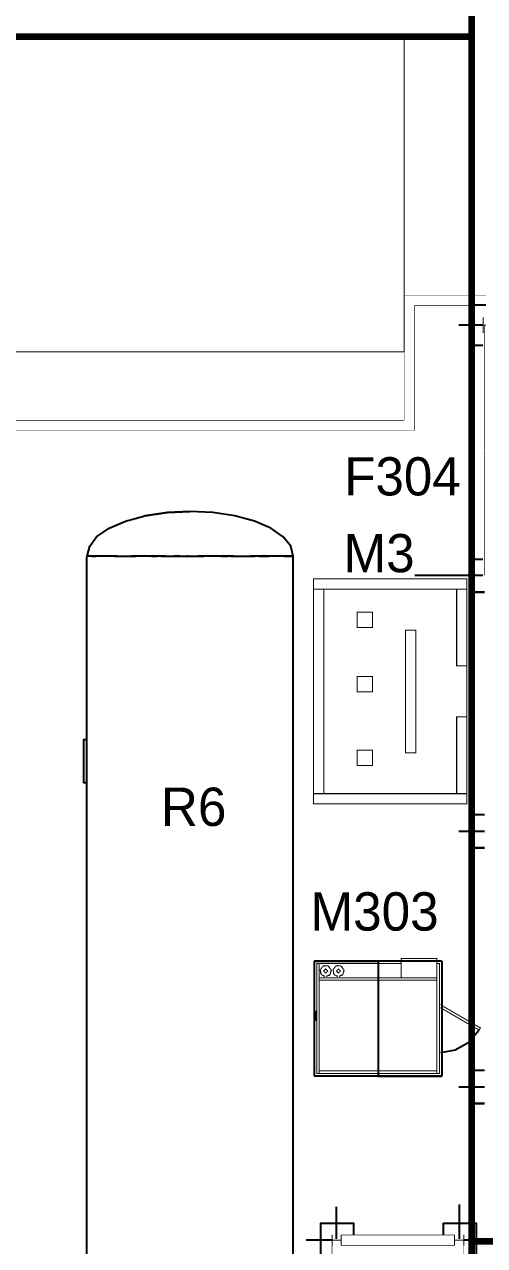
# Model space of a CAD drawing. Extents: x -57244 to 324435, y 15553 to 159369.
# Drawn here: x 167739 to 176748, y 75472 to 99361 of the extents above; entities that cross this region are included whole.
import ezdxf

# ---------------------------------------------------------------- set-up
doc = ezdxf.new("R2010")
doc.units = 0
doc.header["$LTSCALE"] = 2000
doc.header["$MEASUREMENT"] = 0
doc.linetypes.add('DASHDOT', pattern=[1, 0.5, -0.25, 0, -0.25])
doc.layers.add('AREE PDL', color=7, linetype='CONTINUOUS', lineweight=100)
doc.layers.add('BASE', color=253, linetype='CONTINUOUS')
doc.styles.add('TXT', font='TXT', dxfattribs={"height": 0.2})

msp = doc.modelspace()

# ---------------------------------------------------------------- linework, layer by layer
at = {"layer": 'AREE PDL'}
for p, q in [((176490, 109211), (176490, 59684)), ((176490, 99118), (133312, 99118)), ((176490, 75558, 7638), (191440, 75561))]:
    msp.add_line(p, q, dxfattribs=at)
at = {"layer": 'BASE', "linetype": 'DASHDOT'}
for p, q in [((176716, 93478, 150), (176244, 93478, 150)), ((176716, 88578, 150), (176244, 88578, 150)), ((176244, 83578, 150), (176744, 83578, 150)), ((176244, 78578, 150), (176744, 78578, 150)), ((173851, 75605, 150), (173851, 76232, 150)), ((176251, 76278, 150), (176251, 75605, 150)), ((173748, 75578, 150), (173254, 75578, 150)), ((176744, 75578, 150), (176355, 75578, 150))]:
    msp.add_line(p, q, dxfattribs=at)
at = {"layer": 'BASE', "linetype": 'Continuous'}
for p, q in [((176716, 93078), (176451, 93078)), ((170540, 89814, 5378), (170540, 89814, 5162)), ((168953, 88949, 5270), (168953, 66227, 5270)), ((168991, 88960, 5608), (168991, 88960, 5608)), ((169047, 88960, 5845), (169047, 88960, 5845)), ((169114, 88960, 4499), (169142, 88960, 4444)), ((169119, 88960, 6050), (169119, 88960, 6050)), ((169253, 88960, 4223), (169225, 88960, 4278)), ((169364, 88960, 4064), (169336, 88960, 4097)), ((169344, 88960, 6452), (169344, 88960, 6452)), ((169501, 88960, 6639), (169501, 88960, 6639)), ((169558, 88960, 3833), (169503, 88960, 3899)), ((169642, 88960, 3757), (169669, 88960, 3737)), ((169836, 88960, 3613), (169919, 88960, 3551)), ((170058, 88960, 3476), (170030, 88960, 3488)), ((170224, 88960, 3405), (170335, 88960, 3357)), ((170446, 88960, 3321), (170502, 88960, 3312)), ((170779, 88960, 3263), (170668, 88960, 3282)), ((170946, 88960, 3253), (170918, 88960, 3252)), ((171140, 88960, 3265), (171251, 88960, 3271)), ((171167, 88960, 7274), (171167, 88960, 7274)), ((171417, 88960, 3302), (171362, 88960, 3285)), ((171584, 88960, 3352), (171722, 88960, 3393)), ((171833, 88960, 3441), (171806, 88960, 3425)), ((171972, 88960, 3522), (172138, 88960, 3618)), ((172249, 88960, 3705), (172194, 88960, 3652)), ((172333, 88960, 3783), (172527, 88960, 3966)), ((172403, 88960, 6690), (172403, 88960, 6690)), ((172793, 88960, 6163), (172793, 88960, 6163)), ((172898, 88960, 5874), (172898, 88960, 5874)), ((172949, 88960, 5729), (172949, 88960, 5729)), ((176526, 88578, 150), (175380, 88578, 150)), ((176526, 88253), (176744, 88253)), ((176526, 83253), (176744, 83253)), ((175912, 81038, 2650), (173412, 81038, 2650)), ((173412, 81038, 2710), (173412, 78788, 2710)), ((173412, 81038, 2710), (174662, 81038, 2961)), ((173412, 81038, 2710), (174662, 81038, 2961)), ((173412, 81038, 2650), (173412, 78788, 2650)), ((174662, 81038, 2961), (174662, 78788, 2961)), ((175912, 81038, 2710), (174662, 81038, 2961)), ((175912, 81038, 2710), (174662, 81038, 2961)), ((175912, 81038, 2650), (174662, 81038, 2650)), ((175912, 81038, 2710), (175912, 78788, 2710)), ((175912, 81038, 2650), (175912, 78788, 2650)), ((174662, 78838, 2650), (174662, 78788, 2650)), ((175912, 78788, 2650), (173412, 78788, 2650)), ((174662, 78788, 2961), (173412, 78788, 2710)), ((174662, 78788, 2961), (175912, 78788, 2710)), ((174662, 78788, 2650), (175912, 78788, 2650)), ((176526, 78253), (176744, 78253))]:
    msp.add_line(p, q, dxfattribs=at)
for points, const_width in [([(175173, 99118), (148765, 99118)], 20), ([(175173, 99118), (148765, 99118)], 20), ([(175173, 97031), (175173, 99118)], 20), ([(175173, 95875), (175173, 99118)], 20), ([(175173, 92955), (175173, 95875)], 20), ([(175173, 92955), (175173, 95875)], 20), ([(175173, 94058), (175173, 91616)], 10), ([(175173, 94058), (176772, 94058)], 10), ([(175173, 94058), (175173, 91616)], 10), ([(175173, 94058), (176772, 94058)], 10), ([(175373, 91416), (175373, 93858)], 10), ([(175373, 93858), (176439, 93858)], 10), ([(175373, 93858), (176439, 93858)], 10), ([(175373, 91416), (175373, 93858)], 10), ([(175173, 92955), (167200, 92955)], 20), ([(175173, 92955), (167200, 92955)], 20), ([(167319, 91616), (175173, 91616)], 10), ([(167319, 91616), (175173, 91616)], 10), ([(175373, 91416), (167519, 91416)], 10), ([(175373, 91416), (167519, 91416)], 10), ([(173401, 88313), (173401, 88513), (176401, 88513), (176401, 88313)], 20), ([(173601, 88311), (173601, 88313), (173401, 88313), (173401, 84313)], 20), ([(176201, 88311), (176201, 88313), (176401, 88313), (176401, 86841)], 20), ([(176401, 85814), (176401, 86813)], 20), ([(176401, 85786), (176401, 84313)], 20), ([(173609, 84313), (173401, 84313), (173401, 84113)], 20), ([(173601, 84313), (173601, 84316)], 20), ([(176189, 84313), (176401, 84313), (176401, 84113)], 20), ([(176201, 84316), (176201, 84313)], 20)]:
    msp.add_lwpolyline(points, dxfattribs=dict(at, const_width=const_width))
for points, elevation in [([(176716, 93078), (176451, 93078), (176451, 93878), (176772, 93878)], 150), ([(173003, 88960), (172952, 89155), (172802, 89340), (172561, 89506), (172240, 89645), (171856, 89749), (171428, 89814), (170978, 89835)], 5270), ([(176744, 88253), (176526, 88253), (176526, 88903), (176716, 88903)], 150), ([(176744, 88253), (176526, 88253), (176526, 88903), (176716, 88903)], 150), ([(168948, 84523), (168903, 84523), (168903, 85373), (168948, 85373)], 3270), ([(176744, 83253), (176526, 83253), (176526, 83903), (176744, 83903)], 150), ([(176744, 83253), (176526, 83253), (176526, 83903), (176744, 83903)], 150), ([(176637, 79683), (176440, 79448), (176169, 79292), (175884, 79242)], 400), ([(176744, 78253), (176526, 78253), (176526, 78903), (176744, 78903)], 150), ([(176744, 78253), (176526, 78253), (176526, 78903), (176744, 78903)], 150), ([(174186, 75688), (174186, 75903), (173536, 75903), (173536, 75253), (173748, 75253)], 150), ([(174186, 75688), (174186, 75903), (173536, 75903), (173536, 75253), (173748, 75253)], 150), ([(176355, 75253), (176586, 75253), (176586, 75903), (175936, 75903), (175936, 75688)], 150), ([(176355, 75253), (176586, 75253), (176586, 75903), (175936, 75903), (175936, 75688)], 150)]:
    msp.add_lwpolyline(points, dxfattribs=dict(at, elevation=elevation))
for points, const_width, elevation in [([(176772, 93474), (176732, 93474), (176732, 93328), (176718, 93328), (176718, 93628), (176732, 93628), (176732, 93482), (176772, 93482)], 10, 7650), ([(173401, 88313), (173601, 88313)], 20, 0), ([(173601, 88313), (173401, 88313)], 20, 2400), ([(176201, 88313), (176201, 88313), (176401, 88313)], 20, 2400), ([(176201, 88313), (176401, 88313)], 20, 0), ([(176401, 85814), (176401, 86813)], 20, 20), ([(176201, 84313), (176201, 84313)], 20, 0), ([(173462, 80988), (173512, 80988)], 20, 400), ([(175107, 80988), (173526, 80988)], 20, 400), ([(173526, 80988), (175107, 80988)], 20, 100), ([(175812, 81088), (175112, 81088), (175112, 80713)], 20, 2100), ([(175862, 80988), (175812, 80988), (175812, 78838), (175862, 78838)], 20, 400), ([(175812, 80988), (175812, 80713)], 20, 2650), ([(173645, 80737), (173723, 80774), (173744, 80867), (173684, 80942), (173589, 80942), (173529, 80867), (173551, 80774), (173628, 80737)], 20, 1900), ([(173553, 80783), (173538, 80795), (173538, 80820)], 20, 1900), ([(173610, 80737), (173581, 80760)], 20, 1900), ([(173637, 80945), (173612, 80950), (173609, 80948)], 20, 1900), ([(173664, 80748), (173705, 80757), (173709, 80765)], 20, 1900), ([(173717, 80904), (173705, 80929), (173692, 80932)], 20, 1900), ([(173736, 80820), (173747, 80843), (173744, 80848)], 20, 1900), ([(173895, 80737), (173973, 80774), (173994, 80867), (173934, 80942), (173839, 80942), (173779, 80867), (173801, 80774), (173878, 80737)], 20, 1900), ([(173788, 80820), (173788, 80795), (173803, 80783)], 20, 1900), ([(173860, 80737), (173831, 80761)], 20, 1900), ([(173859, 80947), (173862, 80950), (173886, 80945)], 20, 1900), ([(173959, 80765), (173955, 80757), (173914, 80747)], 20, 1900), ([(173967, 80904), (173955, 80929), (173942, 80932)], 20, 1900), ([(173994, 80848), (173997, 80843), (173986, 80820)], 20, 1900), ([(173512, 80713), (173512, 80663), (175801, 80663)], 20, 400), ([(173512, 80663), (173512, 80713)], 20, 2650), ([(173441, 79868), (173441, 80068)], 20, 1650), ([(175884, 80176), (175887, 80181), (176666, 79731), (176641, 79688), (175884, 80125)], 20, 2500), ([(175884, 80125), (176641, 79688), (176666, 79731), (175887, 80181), (175884, 80176)], 20, 400), ([(173512, 78888), (173512, 78838), (175812, 78838), (175812, 78888)], 20, 400), ([(173512, 78888), (173512, 78838)], 20, 2650), ([(173946, 75494), (173946, 75678), (173936, 75678), (173936, 75581), (173766, 75581), (173766, 75678), (173756, 75678), (173756, 75577)], 10, 150), ([(173761, 75549), (173761, 72581), (173775, 72581)], 10, 6888), ([(173775, 72581), (173761, 72581), (173761, 75549)], 10, 7040), ([(173775, 72581), (173761, 72581), (173761, 75549)], 10, 7050), ([(173946, 75678), (176156, 75678)], 10, 7790), ([(176156, 75581), (176156, 75678), (173946, 75678), (173946, 75581)], 10, 7620), ([(173946, 75678), (173946, 75478), (176134, 75478)], 10, 7610), ([(173946, 75478), (173946, 75678)], 10, 7800), ([(173946, 75575), (173946, 75478), (176134, 75478)], 10, 7790), ([(176156, 75575), (176156, 75494)], 10, 7620), ([(176341, 75549), (176341, 72581), (176328, 72581)], 10, 7050), ([(176341, 75549), (176341, 72581)], 10, 6888), ([(173946, 75478), (176134, 75478)], 10, 7620)]:
    msp.add_lwpolyline(points, dxfattribs=dict(at, const_width=const_width, elevation=elevation))
at = {"layer": 'BASE', "linetype": 'Continuous', "extrusion": (0, -0.465892, 0.884842), "const_width": 10, "elevation": -37546}
msp.add_lwpolyline([(176744, 83109), (176743, 83109), (176743, 85870), (176744, 85870)], dxfattribs=at)
at = {"layer": 'BASE', "linetype": 'Continuous', "extrusion": (0, 0.465897, 0.884839), "const_width": 10}
for points, elevation in [([(-176744, -75226), (-176743, -75226), (-176743, -77988), (-176744, -77988)], 47260), ([(-176744, -77982), (-176743, -77982), (-176743, -75220), (-176744, -75220)], 47272)]:
    msp.add_lwpolyline(points, dxfattribs=dict(at, elevation=elevation))
at = {"layer": 'BASE', "linetype": 'Continuous', "extrusion": (0, 1, 8.83689e-15), "elevation": 88960}
msp.add_lwpolyline([(-169253, 6307), (-169153, 6149), (-169004, 5721), (-168976, 5473)], dxfattribs=at)
at = {"layer": 'BASE', "linetype": 'Continuous', "extrusion": (0, -1, 1.70254e-13), "elevation": -88960}
msp.add_lwpolyline([(169087, 4554), (169075, 4577), (169059, 4645)], dxfattribs=at)
at = {"layer": 'BASE', "linetype": 'Continuous', "extrusion": (0, 1, 0), "elevation": 88960}
for points in [[(-169059, 5895), (-169075, 5963), (-169142, 6096)], [(-169503, 6641), (-169588, 6743), (-169669, 6803)], [(-169614, 6752), (-169715, 6853), (-169919, 6981)], [(-170668, 7258), (-170860, 7292), (-170946, 7287)], [(-170890, 7285), (-170978, 7295), (-171251, 7264)], [(-171778, 7122), (-171856, 7094), (-172138, 6917)], [(-171972, 7018), (-172187, 6894), (-172249, 6835)], [(-172804, 4408), (-172787, 4361), (-172638, 4134)]]:
    msp.add_lwpolyline(points, dxfattribs=at)
at = {"layer": 'BASE', "linetype": 'Continuous', "extrusion": (0, -1, 0), "elevation": -88960}
for points in [[(169364, 6476), (169286, 6383), (169225, 6262)], [(170058, 7064), (169965, 7024), (169836, 6927)], [(170502, 7228), (170397, 7210), (170224, 7135)], [(171417, 7238), (171329, 7264), (171140, 7275)], [(171833, 7099), (171780, 7129), (171584, 7188)], [(172804, 6132), (172787, 6179), (172638, 6406)]]:
    msp.add_lwpolyline(points, dxfattribs=at)
at = {"layer": 'BASE', "linetype": 'Continuous', "extrusion": (0, 1, 6.8274e-14), "elevation": 88960}
msp.add_lwpolyline([(-169558, 6696), (-169395, 6533), (-169309, 6396)], dxfattribs=at)
at = {"layer": 'BASE', "linetype": 'Continuous', "extrusion": (0, -1, 8.91619e-14), "elevation": -88960}
msp.add_lwpolyline([(170335, 7177), (170099, 7094), (170002, 7034)], dxfattribs=at)
at = {"layer": 'BASE', "linetype": 'Continuous', "extrusion": (0, 1, 1.74771e-13), "elevation": 88960}
msp.add_lwpolyline([(-170418, 7206), (-170527, 7244), (-170779, 7273)], dxfattribs=at)
at = {"layer": 'BASE', "linetype": 'Continuous', "extrusion": (0, -1, 1.72516e-13), "elevation": -88960}
msp.add_lwpolyline([(171722, 7141), (171428, 7244), (171334, 7255)], dxfattribs=at)
at = {"layer": 'BASE', "linetype": 'Continuous', "extrusion": (0, -1, 1.96575e-13), "elevation": -88960}
msp.add_lwpolyline([(172555, 6533), (172529, 6572), (172333, 6757)], dxfattribs=at)
at = {"layer": 'BASE', "linetype": 'Continuous', "extrusion": (0, -1, 8.3043e-16), "elevation": -88960}
msp.add_lwpolyline([(172832, 4484), (172948, 4803), (173003, 5270), (172948, 5737), (172832, 6056)], dxfattribs=at)
at = {"layer": 'BASE', "linetype": 'Continuous'}
for points, const_width, elevation in [([(176401, 88513), (176401, 88313), (173401, 88313), (173401, 88513)], 20, 2400), ([(173401, 84313), (173601, 84313), (173601, 88313), (173401, 88313)], 20, 2400), ([(176401, 86813), (176401, 88313), (176201, 88313), (176201, 86813)], 20, 2400), ([(174551, 87563), (174251, 87563), (174251, 87863), (174551, 87863)], 20, 300), ([(175201, 87513), (175201, 85113), (175401, 85113), (175401, 87513)], 20, 2400), ([(174251, 86605), (174251, 86305), (174551, 86305), (174551, 86605)], 20, 300), ([(176401, 84313), (176401, 85813), (176201, 85813), (176201, 84313)], 20, 2400), ([(174251, 84863), (174551, 84863), (174551, 85163), (174251, 85163)], 20, 300), ([(176401, 84313), (176401, 84113), (173401, 84113), (173401, 84313)], 20, 2400), ([(173512, 78838), (173512, 80988), (173462, 80988), (173462, 78838)], 20, 2650), ([(175112, 80713), (175812, 80713), (175812, 81088), (175112, 81088)], 20, 2650), ([(175862, 78838), (175862, 80988), (175812, 80988), (175812, 78838)], 20, 2650), ([(173597, 80843), (173637, 80883), (173677, 80843), (173637, 80803)], 20, 2100), ([(173927, 80843), (173887, 80883), (173847, 80843), (173887, 80803)], 20, 2100), ([(173512, 80663), (173512, 80713), (175812, 80713), (175812, 80663)], 20, 2650), ([(175812, 78888), (173512, 78888), (173512, 78838), (175812, 78838)], 20, 2650), ([(173936, 75575), (173936, 75478), (173946, 75478), (173946, 75678), (173936, 75678), (173936, 75581), (173766, 75581), (173766, 75678), (173756, 75678), (173756, 75478), (173766, 75478), (173766, 75575)], 10, 7800), ([(173946, 75478), (176156, 75478), (176156, 75678), (173946, 75678)], 10, 7800), ([(176166, 75678), (176166, 75581), (176336, 75581), (176336, 75678), (176346, 75678), (176346, 75478), (176336, 75478), (176336, 75575), (176166, 75575), (176166, 75478), (176156, 75478), (176156, 75678)], 10, 7800)]:
    msp.add_lwpolyline(points, close=True, dxfattribs=dict(at, const_width=const_width, elevation=elevation))
msp.add_lwpolyline([(168948, 84523), (168903, 84523), (168903, 85373)], dxfattribs=at)
for points in [[(169003, 88960, 5661), (168967, 88960, 5505), (169017, 89155, 5499), (169153, 89340, 5270), (169395, 89506, 5270), (169715, 89645, 5270), (170099, 89749, 5270), (170540, 89814, 5162), (170978, 89835, 5270), (170540, 89814, 5378), (170099, 89749, 5270)], [(172802, 66210, 6149), (172952, 66210, 5721), (173003, 66210, 5270), (173003, 88960, 5270), (172952, 88960, 5721), (172802, 88960, 6149), (172561, 88960, 6533), (172240, 88960, 6853), (172166, 88960, 6900)]]:
    msp.add_polyline3d(points, dxfattribs=at)

# ---------------------------------------------------------------- texts
at = {"layer": 'BASE', "linetype": 'Continuous', "style": 'TXT'}
for s, p in [('F304', (174001, 90147, 33950)), ('M3', (173988, 88645, 33950))]:
    msp.add_text(s, height=747.5, dxfattribs=at).set_placement(p)
at = {"layer": 'BASE', "color": 7, "linetype": 'Continuous', "style": 'TXT'}
for s, p in [('R6', (170411, 83681, 0)), ('M303', (173339, 81634, 33950))]:
    msp.add_text(s, height=750, dxfattribs=at).set_placement(p)

doc.saveas('drawing.dxf')
